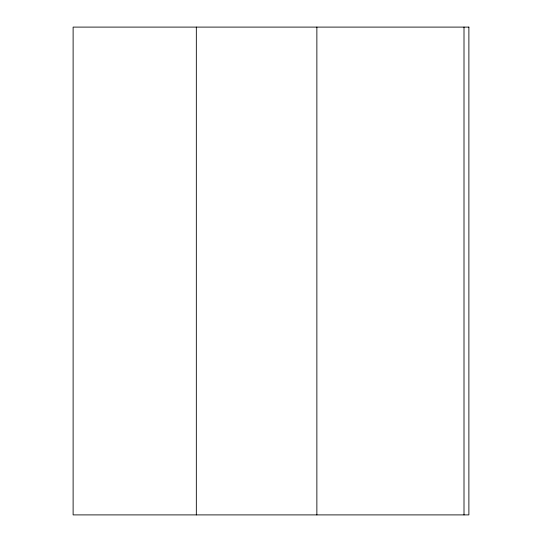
<?xml version="1.0" encoding="UTF-8"?>
<svg xmlns="http://www.w3.org/2000/svg" width="542" height="542" viewBox="0 0 542 542"><rect width="100%" height="100%" fill="white"/><g stroke="black" fill="none" stroke-linecap="round" stroke-linejoin="round"><path stroke-width="0.81" d="M464.006 27.1L464.006 514.9M316.867 27.1L316.867 514.9M196.326 27.1L196.326 514.9M468.884 27.1L73.116 27.1L73.116 514.9L468.884 514.9L468.884 27.1"/></g></svg>
